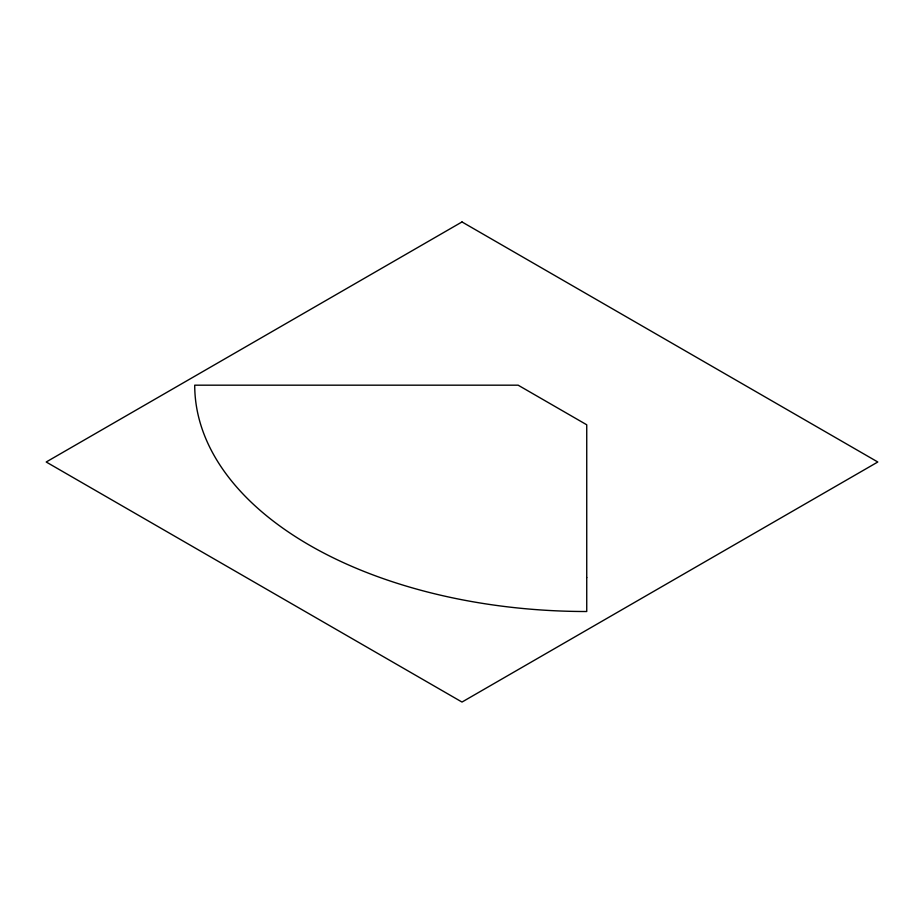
<?xml version="1.0" encoding="UTF-8"?>
<svg xmlns="http://www.w3.org/2000/svg" width="924" height="924" viewBox="0 0 924 924"><rect width="100%" height="100%" fill="white"/><g stroke="black" fill="none" stroke-linecap="round" stroke-linejoin="round"><path stroke-width="1.39" d="M586.74 577.558L586.74 611.515A392.019 226.334 0 0 1 194.721 385.181L518.133 385.181L586.74 424.786L586.74 577.558M462 221.945L46.2 462L462 702.055L877.8 462L462 221.945"/></g></svg>
